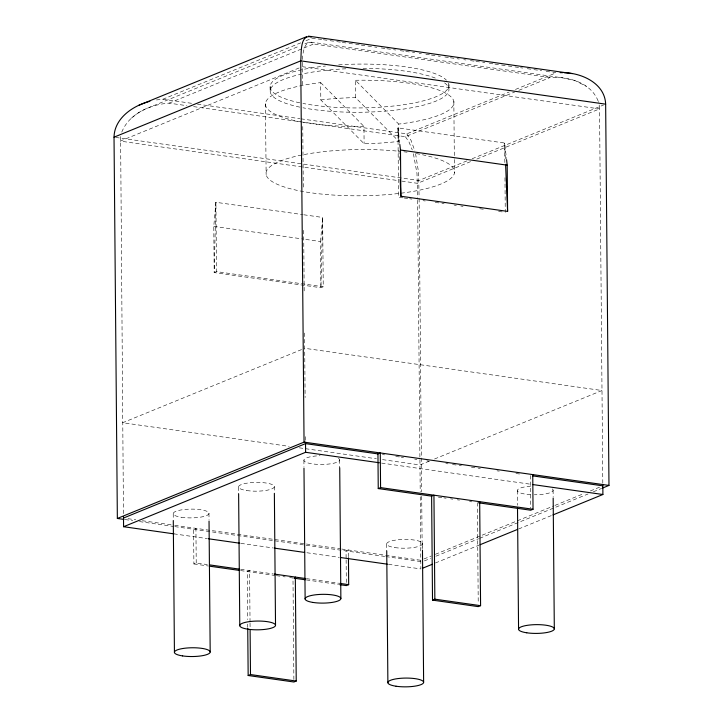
<?xml version="1.0" encoding="UTF-8"?>
<svg xmlns="http://www.w3.org/2000/svg" width="723" height="723" viewBox="0 0 723 723"><rect width="100%" height="100%" fill="white"/><g stroke="black" fill="none" stroke-linecap="round" stroke-linejoin="round"><path stroke-width="0.54" stroke-dasharray="3.62 2.71" d="M302.295 62.232L302.404 85.865M302.449 59.53C302.404 53.782 305.142 37.018 313.755 43.986L550.076 77.542C568.35 76.231 590.953 82.503 598.192 101.148M303.741 214.776L322.639 217.451L323.244 286.778L320.913 287.736L214.189 272.58L213.782 226.362L215.915 202.304L302.63 214.614M320.506 241.518L322.639 217.451L320.913 287.736L320.506 241.518L301.608 238.834M120.596 136.53L123.488 516.918M121.771 132.119C129.182 113.493 150.203 104.492 169.074 103.145L186.905 105.675M131.369 118.192L137.713 113.258L145.07 109.191L299.711 45.956M156.439 99.955L162.892 99.223L300.75 42.856M305.974 40.723L312.246 38.156L322.268 39.584M304.898 43.832L309.905 41.979L562.801 77.867L575.517 80.822L586.588 86.471M169.074 103.145L313.755 43.986M299.114 67.962L120.208 141.112L398.509 180.633M301.012 118.843L406.823 133.863L509.182 92.011M515.445 89.453L556.177 72.797L552.842 72.318M300.605 121.826L405.386 136.701L514.686 92.011M518.843 90.312L550.076 77.542M466.931 160.877L418.951 180.488L114.026 137.189M472.146 158.744L603.56 105.007M470.556 161.636L417.514 183.326L399.629 180.786M476.8 159.087L599.539 108.902L599.159 104.862M216.52 271.622L214.189 272.58L215.915 202.304L216.52 271.622L323.244 286.778M301.572 349.58L122.666 422.729L289.2 446.38M429.335 461.12L419.973 464.952L380.849 459.394M434.532 458.997L601.997 390.519L304.69 348.305M196.222 563L195.924 528.332L193.583 529.29L193.891 563.949L196.222 563L207.338 564.573M423.922 558.987L431.206 556.014M435.363 554.315L481.129 535.598M482.169 535.174L553.945 505.829M554.984 505.404L584.103 493.493M590.348 490.944L601.789 486.263M424.365 560.912L430.628 558.355M435.842 556.222L478.599 538.734M479.647 538.31L588.115 493.954M593.33 491.821L601.672 488.414M435.436 562.982L479.123 545.115M518.653 528.956L551.938 515.345M320.813 99.937L329.2 99.051A94.279 23.127 -0.5 0 1 355.571 97.605L398.861 141.41L390.474 142.295A94.279 23.127 -0.5 0 1 364.103 143.741L320.813 99.937L320.66 82.612A94.279 23.127 -0.5 0 0 268.025 109.498A94.279 23.127 -0.5 0 0 363.949 126.408L364.103 143.741M323.38 39.738L328.947 40.533M330.068 40.687L335.635 41.482M336.746 41.636L341.202 42.268M342.313 42.431L347.89 43.217M349.001 43.38L354.568 44.166M355.68 44.329L360.135 44.962M361.256 45.115L366.823 45.91M367.935 46.064L373.502 46.859M374.622 47.013L376.846 47.329M381.301 47.962L385.757 48.595M386.868 48.757L392.444 49.544M393.556 49.706L395.779 50.023M400.235 50.655L404.69 51.288M405.811 51.441L411.378 52.237M412.49 52.39L414.722 52.707M419.177 53.339L421.401 53.656M425.856 54.288L430.312 54.921M431.423 55.084L436.999 55.87M438.111 56.033L440.334 56.349M444.79 56.981L449.245 57.614M450.366 57.768L455.933 58.563M457.044 58.717L459.277 59.033M463.732 59.666L465.955 59.982M470.411 60.615L474.866 61.247M475.978 61.41L481.554 62.196M482.666 62.359L484.889 62.675M489.344 63.308L493.8 63.94M494.921 64.094L500.488 64.889M501.599 65.043L507.166 65.838M508.287 65.992L513.854 66.787M514.966 66.941L519.421 67.573M520.533 67.736L522.765 68.052M527.221 68.685L532.788 69.471M533.899 69.634L541.699 70.737M546.154 71.369L551.721 72.164M302.232 66.679L599.539 108.902L602.828 485.838M162.892 99.223L192.96 103.497M197.415 104.13L299.891 118.68M193.592 106.624L299.494 121.663M402.991 197.822L398.545 197.198L397.939 127.872L504.663 143.027L506.443 158.536M404.103 197.985L408.549 198.617M409.661 198.771L411.884 199.087M423 200.669L425.223 200.985M435.228 202.404L440.795 203.19M441.907 203.353L444.13 203.669M454.134 205.088L456.358 205.404M460.804 206.037L463.027 206.353M479.701 208.721L485.26 209.507M498.599 211.405L504.157 212.191M213.782 226.362L300.497 238.671M382.395 454.541L384.618 454.857M395.752 456.439L400.199 457.063M401.319 457.225L403.542 457.542M414.668 459.123L416.9 459.439M426.913 460.858L429.137 461.175M445.829 463.542L448.052 463.859M452.508 464.491L458.075 465.287M459.186 465.44L461.41 465.757M471.423 467.185L476.99 467.971M478.102 468.124L480.325 468.441M497.017 470.818L499.25 471.134M515.942 473.502L521.509 474.288M299.259 447.808L376.385 458.762M381.599 463.082L531.369 484.347M438.301 497.099L442.765 497.731M443.877 497.885L446.109 498.201M450.574 498.834L452.806 499.15M457.27 499.792L459.503 500.108M469.543 501.527L471.767 501.843M127.962 518.68L135.752 519.792M142.44 520.741L173.637 525.169M174.749 525.332L340.596 548.874M341.708 549.037L420.804 560.271M125.088 519.566L132.824 520.659M139.449 521.599L173.701 526.461M174.803 526.624L273.71 540.668M274.821 540.822L384.717 556.43M385.82 556.583L421.175 561.608M173.872 533.854L207.402 538.617M240.931 543.38L273.348 547.98M306.877 552.743L339.286 557.352M388.468 564.329L420.876 568.929L420.244 495.942M240.687 569.308L273.014 573.899M306.444 578.644L338.68 583.226M193.891 563.949L208.341 566.001M240.578 570.583L275.138 575.49M276.258 575.644L281.834 576.439M282.946 576.593L285.178 576.909M289.643 577.55L292.987 578.02L293.881 679.774M306.326 579.918L338.572 584.491M355.571 97.605L355.418 80.271L398.707 124.076L398.861 141.41M320.66 82.612L363.949 126.408M406.823 133.863L411.08 140.443L414.866 150.944M405.386 136.701L408.983 141.952L412.264 149.959M598.319 101.518L598.554 102.259M413.411 153.728L416.99 173.529L417.65 199.123M415.553 153.583L418.581 172.381L419.096 197.406M399.72 143.38L397.939 127.872L398.617 143.561M505.341 158.717L504.663 143.027L504.844 163.154M398.906 150.285L399.43 162.621M553.104 490.14L553.158 496.9M530.411 475.553L530.691 507.98M517.361 490.628L517.487 505.278M504.97 177.686L505.269 212.345M477.352 502.639L478.228 603.271M453.836 101.365L454.342 158.418M454.342 159.503L454.469 172.951M448.884 84.627L448.938 90.077M422.422 543.579L422.467 549.209M419.114 198.536L421.364 456.855M421.373 457.984L421.672 491.83M421.708 496.34L422.169 549.353M417.659 200.253L420.208 491.785M386.669 544.058L386.733 550.827M348.441 556.692L348.387 549.986L346.046 550.935L346.118 558.762M346.127 559.882L346.353 585.603M339.656 459.828L339.72 467.718M302.756 126.498L303.308 189.697M303.66 230.321L304.211 293.52M304.564 333.023L305.124 397.496M305.468 436.638L305.522 443.624M303.913 460.316L303.967 467.076M274.315 486.552L274.36 492.182M270.185 87.393L270.23 91.731M270.167 86.272L270.212 90.61M265.422 103.66L266.136 174.641M250.031 622.006L249.589 570.574L247.248 571.532L247.673 619.602M250.041 623.127L250.086 627.6M247.709 624.076L247.736 627.428M238.572 487.031L238.626 493.8M208.974 513.267L209.028 520.027M173.222 513.755L173.276 519.385M338.391 458.319A17.876 4.383 -0.5 0 1 326.787 464.238A17.876 4.383 -0.5 0 1 304.22 461.039A17.876 4.383 -0.5 0 1 320.117 455.716M552.273 488.92A17.876 4.383 -0.5 0 1 534.342 494.767M530.565 494.659A17.876 4.383 -0.5 0 1 517.352 490.465A17.876 4.383 -0.5 0 1 531.053 486.154M355.418 80.271A94.279 23.127 -0.5 0 1 451.351 97.18A94.279 23.127 -0.5 0 1 398.707 124.076M416.222 153.583A94.279 23.127 -0.5 0 1 403.904 192.815A94.279 23.127 -0.5 0 1 266.046 174.044A94.279 23.127 -0.5 0 1 399.467 151.306M403.85 151.794A94.279 23.127 -0.5 0 1 407.058 152.201M448.486 83.127A89.39 21.925 -0.5 0 1 401.726 104.998A89.39 21.925 -0.5 0 1 302.919 103.443M299.765 102.811A89.39 21.925 -0.5 0 1 325.477 66.019M338.635 64.862A89.39 21.925 -0.5 0 1 446.443 80.172M444.6 82.883A89.39 21.925 -0.5 0 1 409.986 108.034A89.39 21.925 -0.5 0 1 302.964 107.781M299.81 107.14A89.39 21.925 -0.5 0 1 274.18 84.564A89.39 21.925 -0.5 0 1 347.754 68.703M362.991 68.405A89.39 21.925 -0.5 0 1 436.041 78.364M181.401 517.27A17.876 4.383 -0.5 0 0 208.956 513.583A17.876 4.383 -0.5 0 0 182.937 509.67A17.876 4.383 -0.5 0 0 181.401 517.27M246.742 490.555A17.876 4.383 -0.5 0 0 274.297 486.859A17.876 4.383 -0.5 0 0 248.278 482.955A17.876 4.383 -0.5 0 0 246.742 490.555M394.848 547.582A17.876 4.383 -0.5 0 0 422.404 543.886A17.876 4.383 -0.5 0 0 396.385 539.982A17.876 4.383 -0.5 0 0 394.848 547.582"/><path stroke-width="1.08" d="M310.339 36.683C299.557 35.21 301.618 54.144 300.723 60.859L304.049 442.124L117.352 518.463L114.026 137.189C114.37 118.735 132.065 106.254 148.342 101.762M138.888 105.269L306.498 36.737M114.026 137.189L300.723 60.859L605.648 104.157L608.974 485.422L602.711 487.989M123.497 518.048L305.522 443.624L377.948 453.908L380.28 452.95L380.578 487.609L378.246 488.567L377.948 453.908M123.488 516.656L123.579 526.715L305.603 452.291L379.367 462.765M431.613 496.141L433.945 495.192L434.848 599.177L432.517 600.126L431.613 496.141L378.246 488.567M348.45 557.813L348.685 584.645L346.353 585.603L339.683 584.654M532.743 474.604L533.041 509.263L530.709 510.221L478.463 502.801M422.955 568.079L432.318 564.256M480.162 544.69L517.614 529.381M552.978 514.921L602.901 494.505L602.81 484.446M247.745 628.549L248.161 675.508L250.492 674.559L296.231 681.048L295.327 577.071M296.231 681.048L293.899 682.006L248.161 675.508M479.683 501.69L480.587 605.666L478.255 606.624L432.517 600.126M148.848 101.618L149.86 101.347M560.153 72.643L562.63 72.662M564.121 72.716C582.205 73.086 604.952 83.624 605.648 104.157M572.273 73.619L308.396 36.15M399.846 144.492L400.479 150.023L507.203 165.178L507.6 211.396L400.876 196.24L400.153 179.431M304.049 442.124L608.974 485.422M532.634 475.87L602.828 485.838M532.49 484.509L602.901 494.505M380.578 487.609L533.041 509.263M117.352 518.463L123.985 519.403M123.579 526.715L173.872 533.854M208.522 538.78L239.819 543.226M274.46 548.142L304.636 552.426M340.406 557.505L387.347 564.175M209.562 564.889L239.575 569.155M274.125 574.062L305.332 578.49M339.792 583.38L348.685 584.645M209.453 566.163L239.467 570.42M294.098 578.183L305.214 579.756M434.848 599.177L480.587 605.666M310.574 36.81L311.17 37.207M506.57 159.638L507.203 165.178M505.576 164.32L507.6 211.396M553.167 498.03L554.315 628.784M517.505 507.528L518.563 629.272M422.476 550.339L423.624 682.223M400.479 150.023L400.876 196.24M386.733 550.827L387.88 682.702M339.72 467.718L340.867 598.472M305.513 442.223L305.603 452.291M303.976 468.206L305.124 598.96M274.369 493.312L275.526 625.196M250.104 629.832L250.492 674.559M238.626 493.8L239.774 625.675M209.037 521.156L210.185 651.911M173.285 520.515L174.433 652.399M313.294 602.485A17.876 4.383 -0.5 0 0 340.849 598.789A17.876 4.383 -0.5 0 0 314.83 594.884A17.876 4.383 -0.5 0 0 313.294 602.485M182.612 655.915A17.876 4.383 -0.5 0 0 210.167 652.227A17.876 4.383 -0.5 0 0 184.148 648.314A17.876 4.383 -0.5 0 0 182.612 655.915M247.953 629.2A17.876 4.383 -0.5 0 0 275.508 625.503A17.876 4.383 -0.5 0 0 249.489 621.599A17.876 4.383 -0.5 0 0 247.953 629.2M526.742 632.788A17.876 4.383 -0.5 0 0 554.297 629.1A17.876 4.383 -0.5 0 0 528.278 625.187A17.876 4.383 -0.5 0 0 526.742 632.788M396.059 686.226A17.876 4.383 -0.5 0 0 423.606 682.53A17.876 4.383 -0.5 0 0 397.596 678.626A17.876 4.383 -0.5 0 0 396.059 686.226"/></g></svg>
